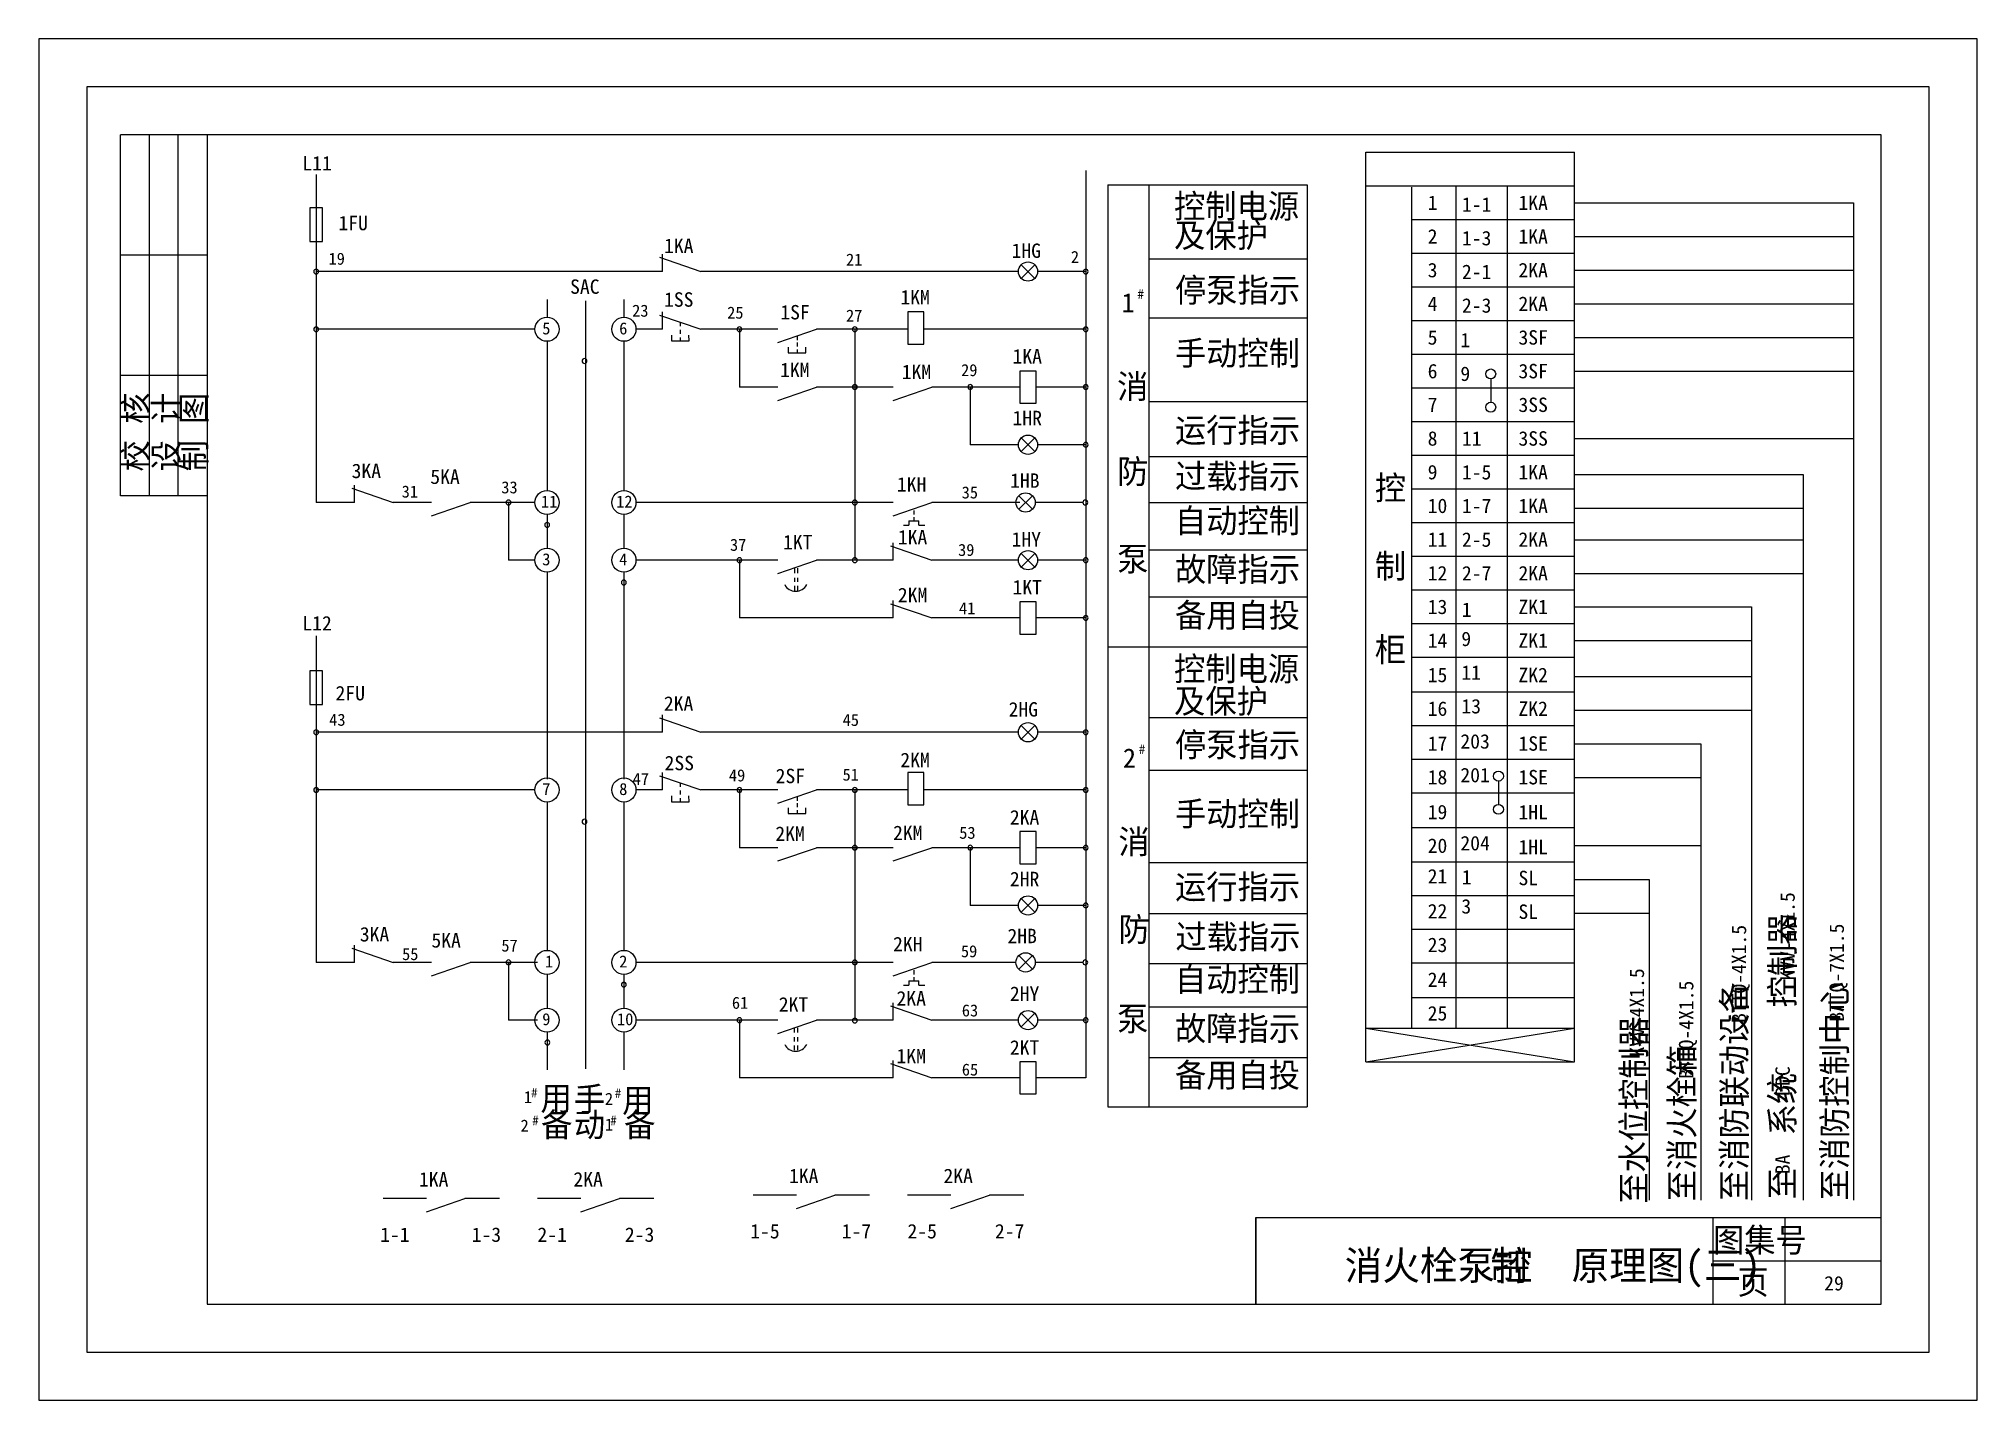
# Model space of a CAD drawing. Header units: metres. Extents: x 298 to 701, y 182 to 465.
import ezdxf

# ---------------------------------------------------------------- set-up
doc = ezdxf.new("R2010")
doc.units = ezdxf.units.M
for name, color, linetype in [('LGT1', 7, 'Continuous'), ('X2', 130, 'Continuous'), ('X4', 60, 'Continuous'), ('XX', 7, 'Continuous')]:
    doc.layers.add(name, color=color, linetype=linetype)

msp = doc.modelspace()

# ---------------------------------------------------------------- linework, layer by layer
for p, q in [((315.13, 370.34), (315.13, 445.34)), ((333.13, 445.34), (315.13, 445.34)), ((321.13, 370.34), (321.13, 445.34)), ((327.13, 370.34), (327.13, 445.34)), ((333.13, 420.34), (315.13, 420.34)), ((333.13, 395.34), (315.13, 395.34)), ((333.13, 370.34), (315.13, 370.34)), ((551.13, 220.34), (681.13, 220.34)), ((551.13, 220.34), (551.13, 202.34)), ((646.13, 220.34), (646.13, 202.34)), ((661.13, 220.34), (661.13, 202.34)), ((646.13, 211.34), (681.13, 211.34))]:
    msp.add_line(p, q)
for points in [[(298.13, 465.34), (298.13, 182.34), (701.13, 182.34), (701.13, 465.34)], [(308.13, 455.34), (308.13, 192.34), (691.13, 192.34), (691.13, 455.34)], [(333.13, 445.34), (333.13, 202.34), (681.13, 202.34), (681.13, 445.34)]]:
    msp.add_lwpolyline(points, close=True)
for points in [[(411.09, 398.36, 1), (412.09, 398.36, 1)], [(403.32, 364.29, 1), (404.32, 364.29, 1)], [(419.27, 352.32, 1), (420.27, 352.32, 1)], [(411.09, 302.61, 1), (412.09, 302.61, 1)], [(419.27, 268.73, 1), (420.27, 268.73, 1)], [(403.37, 256.69, 1), (404.37, 256.69, 1)]]:
    msp.add_lwpolyline(points, format="xyb", close=True)
for centre in [(403.79, 404.95), (419.79, 404.95), (403.79, 368.95), (419.79, 368.95), (403.79, 356.95), (419.79, 356.95), (403.79, 309.19), (419.79, 309.19), (403.79, 273.35), (419.79, 273.35), (403.79, 261.35), (419.79, 261.35)]:
    msp.add_circle(centre, 2.5)
at = {"layer": 'LGT1'}
msp.add_lwpolyline([(551.13, 202.34), (551.13, 220.34), (681.13, 220.34)], dxfattribs=at)
at = {"layer": 'X2'}
for p, q in [((355.79, 437.1), (355.79, 368.95)), ((515.79, 437.99), (515.79, 249.35)), ((427.2, 419.91), (435.79, 416.95)), ((427.79, 416.95), (427.79, 420.55)), ((427.79, 416.95), (355.79, 416.95)), ((501.79, 416.95), (435.79, 416.95)), ((485.79, 416.95), (481.79, 416.95)), ((505.21, 415.53), (502.38, 418.36)), ((502.38, 415.53), (505.21, 418.36)), ((515.79, 416.95), (505.79, 416.95)), ((427.2, 407.91), (435.79, 404.95)), ((427.79, 404.95), (427.79, 408.55)), ((401.29, 404.95), (355.79, 404.95)), ((427.79, 404.95), (422.29, 404.95)), ((431.49, 406.43), (431.49, 405.57)), ((431.49, 404.84), (431.49, 403.99)), ((431.49, 403.24), (431.49, 402.52)), ((451.79, 404.95), (435.79, 404.95)), ((443.79, 404.95), (443.79, 392.95)), ((451.79, 402.18), (459.79, 404.95)), ((455.79, 403.56), (455.79, 402.71)), ((478.81, 404.95), (459.79, 404.95)), ((467.79, 404.95), (467.79, 356.95)), ((515.79, 404.95), (482.15, 404.95)), ((515.79, 404.95), (507.94, 404.95)), ((455.79, 402.21), (455.79, 401.36)), ((455.79, 400.78), (455.79, 400.05)), ((451.79, 392.95), (443.79, 392.95)), ((451.79, 390.18), (459.79, 392.95)), ((475.79, 392.95), (459.79, 392.95)), ((475.79, 390.18), (483.79, 392.95)), ((502.12, 392.95), (483.79, 392.95)), ((491.79, 392.95), (491.79, 380.95)), ((502.12, 392.95), (497.46, 392.95)), ((515.79, 392.95), (505.46, 392.95)), ((501.79, 380.95), (491.79, 380.95)), ((501.79, 380.95), (497.79, 380.95)), ((502.38, 379.53), (505.21, 382.36)), ((505.21, 379.53), (502.38, 382.36)), ((515.79, 380.95), (505.79, 380.95)), ((363.2, 371.91), (371.79, 368.95)), ((363.79, 368.95), (363.79, 372.55)), ((363.79, 368.95), (355.79, 368.95)), ((379.79, 368.95), (371.79, 368.95)), ((379.79, 366.18), (387.79, 368.95)), ((401.29, 368.95), (387.79, 368.95)), ((395.79, 368.95), (395.79, 356.95)), ((467.79, 368.95), (422.29, 368.95)), ((475.79, 368.95), (459.79, 368.95)), ((467.79, 368.95), (467.79, 356.95)), ((475.79, 366.18), (483.79, 368.95)), ((480.07, 367.3), (480.07, 366.45)), ((502.12, 368.95), (483.79, 368.95)), ((501.29, 368.95), (491.29, 368.95)), ((501.29, 368.95), (497.29, 368.95)), ((501.88, 367.53), (504.71, 370.36)), ((504.71, 367.53), (501.88, 370.36)), ((515.29, 368.95), (505.29, 368.95)), ((477.88, 364.23), (479.03, 364.23)), ((479.03, 365.14), (479.03, 364.23)), ((479.03, 365.14), (481.1, 365.14)), ((480.07, 365.87), (480.07, 365.14)), ((481.11, 364.23), (481.1, 365.14)), ((481.11, 364.23), (482.33, 364.23)), ((475.2, 359.91), (483.79, 356.95)), ((475.79, 356.95), (475.79, 360.55)), ((401.29, 356.95), (395.79, 356.95)), ((451.79, 356.95), (422.29, 356.95)), ((443.79, 356.95), (443.79, 344.95)), ((451.79, 354.18), (459.79, 356.95)), ((455.22, 355.3), (455.22, 354.29)), ((455.88, 355.3), (455.88, 354.29)), ((475.79, 356.95), (459.79, 356.95)), ((501.79, 356.95), (483.79, 356.95)), ((501.79, 356.95), (497.79, 356.95)), ((502.38, 355.53), (505.21, 358.36)), ((505.21, 355.53), (502.38, 358.36)), ((515.79, 356.95), (505.79, 356.95)), ((455.22, 353.32), (455.22, 352.47)), ((455.22, 351.61), (455.22, 350.65)), ((455.88, 353.32), (455.88, 352.47)), ((455.88, 351.61), (455.88, 350.65)), ((475.2, 347.91), (483.79, 344.95)), ((475.79, 344.95), (475.79, 348.55)), ((475.79, 344.95), (443.79, 344.95)), ((502.12, 344.95), (483.79, 344.95)), ((502.12, 344.95), (497.46, 344.95)), ((515.79, 344.95), (505.46, 344.95)), ((355.79, 341.25), (355.79, 273.35)), ((427.2, 324.16), (435.79, 321.19)), ((427.79, 321.19), (427.79, 324.79)), ((505.21, 319.78), (502.38, 322.61)), ((502.38, 319.78), (505.21, 322.61)), ((427.79, 321.19), (355.79, 321.19)), ((501.79, 321.19), (435.79, 321.19)), ((485.79, 321.19), (481.79, 321.19)), ((515.79, 321.19), (505.79, 321.19)), ((427.2, 312.16), (435.79, 309.19)), ((427.79, 309.19), (427.79, 312.79)), ((431.49, 310.68), (431.49, 309.82)), ((401.29, 309.19), (355.79, 309.19)), ((427.79, 309.19), (422.29, 309.19)), ((431.49, 309.08), (431.49, 308.23)), ((431.49, 307.49), (431.49, 306.76)), ((451.79, 309.19), (435.79, 309.19)), ((443.79, 309.19), (443.79, 297.19)), ((451.79, 306.43), (459.79, 309.19)), ((455.79, 307.81), (455.79, 306.95)), ((455.79, 306.46), (455.79, 305.61)), ((478.81, 309.19), (459.79, 309.19)), ((467.79, 309.19), (467.79, 273.19)), ((515.79, 309.19), (482.15, 309.19)), ((515.79, 309.19), (507.94, 309.19)), ((455.79, 305.02), (455.79, 304.3)), ((451.79, 297.19), (443.79, 297.19)), ((451.79, 294.43), (459.79, 297.19)), ((475.79, 297.19), (459.79, 297.19)), ((475.79, 294.43), (483.79, 297.19)), ((502.12, 297.19), (483.79, 297.19)), ((491.79, 297.19), (491.79, 285.19)), ((502.12, 297.19), (497.46, 297.19)), ((515.79, 297.19), (505.46, 297.19)), ((502.38, 283.78), (505.21, 286.61)), ((505.21, 283.78), (502.38, 286.61)), ((501.79, 285.19), (491.79, 285.19)), ((501.79, 285.19), (497.79, 285.19)), ((515.79, 285.19), (505.79, 285.19)), ((363.2, 276.32), (371.79, 273.35)), ((363.79, 273.35), (363.79, 276.95)), ((504.71, 271.94), (501.88, 274.77)), ((501.88, 271.94), (504.71, 274.77)), ((363.79, 273.35), (355.79, 273.35)), ((363.79, 273.35), (355.79, 273.35)), ((379.79, 273.35), (371.79, 273.35)), ((379.79, 273.35), (371.79, 273.35)), ((379.79, 270.59), (387.79, 273.35)), ((401.29, 273.35), (387.79, 273.35)), ((401.79, 273.35), (387.79, 273.35)), ((395.79, 273.35), (395.79, 261.35)), ((395.79, 273.35), (395.79, 261.35)), ((467.79, 273.35), (422.29, 273.35)), ((475.79, 273.35), (459.79, 273.35)), ((467.79, 273.35), (467.79, 261.35)), ((475.79, 270.59), (483.79, 273.35)), ((480.07, 271.71), (480.07, 270.86)), ((480.07, 270.27), (480.07, 269.55)), ((501.29, 273.35), (483.79, 273.35)), ((515.29, 273.35), (505.29, 273.35)), ((477.88, 268.64), (479.03, 268.64)), ((479.03, 269.55), (481.1, 269.55)), ((479.03, 269.55), (479.03, 268.64)), ((481.11, 268.64), (481.1, 269.55)), ((481.11, 268.64), (482.33, 268.64)), ((475.2, 264.32), (483.79, 261.35)), ((475.79, 261.35), (475.79, 264.95)), ((502.38, 259.94), (505.21, 262.77)), ((505.21, 259.94), (502.38, 262.77)), ((401.29, 261.35), (395.79, 261.35)), ((401.79, 261.35), (395.79, 261.35)), ((451.79, 261.35), (422.29, 261.35)), ((443.79, 261.35), (443.79, 249.35)), ((451.79, 258.59), (459.79, 261.35)), ((455.15, 259.77), (455.15, 258.76)), ((455.89, 259.77), (455.89, 258.76)), ((475.79, 261.35), (459.79, 261.35)), ((501.79, 261.35), (483.79, 261.35)), ((501.79, 261.35), (497.79, 261.35)), ((515.79, 261.35), (505.79, 261.35)), ((455.15, 257.79), (455.15, 256.94)), ((455.15, 256.08), (455.15, 255.12)), ((455.89, 257.79), (455.89, 256.94)), ((455.89, 256.08), (455.89, 255.12)), ((475.2, 252.32), (483.79, 249.35)), ((475.79, 249.35), (475.79, 252.95)), ((475.79, 249.35), (443.79, 249.35)), ((502.12, 249.35), (483.79, 249.35)), ((502.12, 249.35), (497.46, 249.35)), ((515.79, 249.35), (505.46, 249.35)), ((378.73, 224.26), (369.72, 224.26)), ((378.73, 221.5), (386.73, 224.26)), ((393.92, 224.26), (386.73, 224.26)), ((410.84, 224.26), (401.83, 224.26)), ((410.84, 221.5), (418.84, 224.26)), ((426.02, 224.26), (418.84, 224.26)), ((455.66, 224.96), (446.65, 224.96)), ((455.66, 222.2), (463.66, 224.96)), ((470.85, 224.96), (463.66, 224.96)), ((487.77, 224.96), (478.76, 224.96)), ((487.77, 222.2), (495.77, 224.96)), ((502.95, 224.96), (495.77, 224.96))]:
    msp.add_line(p, q, dxfattribs=at)
for points in [[(354.46, 430.23), (354.46, 423.22), (357.13, 423.22), (357.13, 430.23)], [(478.81, 408.56), (478.81, 401.88), (482.15, 401.88), (482.15, 408.56)], [(502.12, 396.28), (502.12, 389.61), (505.46, 389.61), (505.46, 396.28)], [(502.12, 348.28), (502.12, 341.61), (505.46, 341.61), (505.46, 348.28)], [(354.46, 333.97), (354.46, 326.96), (357.13, 326.96), (357.13, 333.97)], [(478.81, 312.81), (478.81, 306.13), (482.15, 306.13), (482.15, 312.81)], [(502.12, 300.53), (502.12, 293.85), (505.46, 293.85), (505.46, 300.53)], [(502.12, 252.69), (502.12, 246.01), (505.46, 246.01), (505.46, 252.69)]]:
    msp.add_lwpolyline(points, close=True, dxfattribs=at)
for points in [[(355.29, 416.95, 1), (356.29, 416.95, 1)], [(515.29, 416.95, 1), (516.29, 416.95, 1)], [(355.29, 404.95, 1), (356.29, 404.95, 1)], [(443.29, 404.95, 1), (444.29, 404.95, 1)], [(467.29, 404.95, 1), (468.29, 404.95, 1)], [(515.29, 404.95, 1), (516.29, 404.95, 1)], [(467.29, 392.95, 1), (468.29, 392.95, 1)], [(491.29, 392.95, 1), (492.29, 392.95, 1)], [(515.29, 392.95, 1), (516.29, 392.95, 1)], [(515.29, 380.95, 1), (516.29, 380.95, 1)], [(395.29, 368.95, 1), (396.29, 368.95, 1)], [(467.29, 368.95, 1), (468.29, 368.95, 1)], [(515.21, 368.95, 1), (516.21, 368.95, 1)], [(443.29, 356.95, 1), (444.29, 356.95, 1)], [(467.29, 356.95, 1), (468.29, 356.95, 1)], [(515.29, 356.95, 1), (516.29, 356.95, 1)], [(515.29, 344.95, 1), (516.29, 344.95, 1)], [(355.29, 321.19, 1), (356.29, 321.19, 1)], [(515.29, 321.19, 1), (516.29, 321.19, 1)], [(355.29, 309.19, 1), (356.29, 309.19, 1)], [(443.29, 309.19, 1), (444.29, 309.19, 1)], [(467.29, 309.19, 1), (468.29, 309.19, 1)], [(515.29, 309.19, 1), (516.29, 309.19, 1)], [(467.29, 297.19, 1), (468.29, 297.19, 1)], [(491.29, 297.19, 1), (492.29, 297.19, 1)], [(515.29, 297.19, 1), (516.29, 297.19, 1)], [(515.29, 285.19, 1), (516.29, 285.19, 1)], [(395.29, 273.35, 1), (396.29, 273.35, 1)], [(467.29, 273.35, 1), (468.29, 273.35, 1)], [(515.2, 273.35, 1), (516.2, 273.35, 1)], [(443.29, 261.35, 1), (444.29, 261.35, 1)], [(467.29, 261.26, 1), (468.29, 261.26, 1)], [(515.29, 261.35, 1), (516.29, 261.35, 1)]]:
    msp.add_lwpolyline(points, format="xyb", close=True, dxfattribs=at)
for points in [[(429.66, 403.7), (429.66, 402.52), (433.32, 402.52), (433.31, 403.7)], [(453.96, 401.23), (453.96, 400.05), (457.62, 400.05), (457.61, 401.23)], [(429.66, 307.94), (429.66, 306.76), (433.32, 306.76), (433.31, 307.94)], [(453.96, 305.48), (453.96, 304.3), (457.62, 304.3), (457.61, 305.48)]]:
    msp.add_lwpolyline(points, dxfattribs=at)
for centre in [(503.79, 416.95), (503.79, 380.95), (503.29, 368.95), (503.79, 356.95), (503.79, 321.19), (503.79, 285.19), (503.29, 273.35), (503.79, 261.35)]:
    msp.add_circle(centre, 2, dxfattribs=at)
for centre in [(455.49, 353.05), (455.49, 257.45)]:
    msp.add_arc(centre, 2.56, 206.81, 333.19, dxfattribs=at)
at = {"layer": 'X4'}
for p, q in [((574.05, 252.67), (574.05, 441.77)), ((574.05, 441.77), (617.43, 441.77)), ((617.43, 252.67), (617.43, 441.77)), ((520.4, 434.95), (520.4, 243.35)), ((520.4, 434.95), (561.82, 434.95)), ((528.89, 434.95), (528.89, 243.35)), ((561.82, 434.95), (561.82, 243.35)), ((574.05, 434.77), (617.43, 434.77)), ((583.62, 259.66), (583.62, 434.47)), ((592.81, 259.66), (592.81, 434.77)), ((603.46, 259.66), (603.46, 434.77)), ((583.62, 427.77), (617.43, 427.77)), ((617.43, 431.21), (675.38, 431.21)), ((675.38, 431.21), (675.38, 223.9)), ((617.43, 424.21), (675.38, 424.21)), ((528.89, 419.57), (561.82, 419.57)), ((583.62, 420.77), (617.43, 420.77)), ((617.43, 417.21), (675.38, 417.21)), ((583.62, 413.77), (617.43, 413.77)), ((528.89, 407.36), (561.82, 407.36)), ((617.43, 410.21), (675.38, 410.21)), ((583.62, 406.77), (617.43, 406.77)), ((617.43, 403.23), (675.38, 403.23)), ((583.62, 399.77), (617.43, 399.77)), ((617.43, 396.23), (675.38, 396.23)), ((583.62, 392.77), (617.43, 392.77)), ((599.99, 394.64), (599.99, 389.79)), ((528.89, 389.94), (561.82, 389.94)), ((583.62, 385.77), (617.43, 385.77)), ((617.48, 382.27), (675.38, 382.27)), ((528.89, 378.48), (561.82, 378.48)), ((583.62, 378.77), (617.43, 378.77)), ((583.62, 371.77), (617.43, 371.77)), ((617.43, 374.77), (664.92, 374.77)), ((664.92, 374.77), (664.92, 223.9)), ((528.89, 368.94), (561.82, 368.94)), ((617.43, 367.77), (664.92, 367.77)), ((583.62, 364.77), (617.43, 364.77)), ((528.89, 359.13), (561.82, 359.13)), ((617.43, 361.21), (664.92, 361.21)), ((583.62, 357.77), (617.43, 357.77)), ((583.62, 350.77), (617.43, 350.77)), ((617.43, 354.21), (664.92, 354.21)), ((528.89, 349.31), (561.82, 349.31)), ((617.43, 347.25), (654.23, 347.25)), ((654.23, 347.25), (654.23, 223.9)), ((583.62, 343.77), (617.43, 343.77)), ((520.4, 338.95), (561.82, 338.95)), ((617.43, 340.25), (654.23, 340.25)), ((583.62, 336.77), (617.43, 336.77)), ((617.43, 332.75), (654.23, 332.75)), ((583.62, 329.61), (617.43, 329.61)), ((528.89, 324.24), (561.82, 324.24)), ((583.62, 322.61), (617.43, 322.61)), ((617.43, 325.75), (654.23, 325.75)), ((617.43, 318.76), (643.67, 318.76)), ((643.67, 318.76), (643.67, 223.9)), ((583.62, 315.61), (617.43, 315.61)), ((528.89, 313.29), (561.82, 313.29)), ((601.59, 311.04), (601.59, 306.19)), ((617.43, 311.76), (643.67, 311.76)), ((583.62, 308.61), (617.43, 308.61)), ((583.62, 301.4), (617.43, 301.4)), ((583.62, 294.25), (617.43, 294.25)), ((617.43, 297.62), (643.67, 297.62)), ((528.89, 294.14), (561.82, 294.14)), ((617.43, 290.58), (632.9, 290.58)), ((632.9, 290.58), (632.9, 223.9)), ((583.62, 287.25), (617.43, 287.25)), ((528.89, 283.5), (561.82, 283.5)), ((617.43, 283.58), (632.9, 283.58)), ((583.62, 280.25), (617.43, 280.25)), ((528.89, 273.15), (561.82, 273.15)), ((583.62, 273.25), (617.43, 273.25)), ((583.62, 266.05), (617.43, 266.05)), ((528.89, 264.11), (561.82, 264.11)), ((574.05, 259.66), (617.43, 252.67)), ((574.05, 252.67), (617.43, 259.66)), ((574.05, 259.66), (617.43, 259.66)), ((528.89, 253.6), (561.82, 253.6)), ((574.05, 252.67), (617.43, 252.67)), ((520.4, 243.35), (561.82, 243.35))]:
    msp.add_line(p, q, dxfattribs=at)
for centre in [(599.99, 395.67), (599.99, 388.76), (601.59, 312.07), (601.59, 305.16)]:
    msp.add_circle(centre, 1.03, dxfattribs=at)
at = {"layer": 'XX'}
for p, q in [((403.79, 411.17), (403.79, 407.45)), ((419.79, 411.17), (419.79, 407.45)), ((411.79, 410.9), (411.79, 251.25)), ((403.79, 402.45), (403.79, 371.45)), ((419.79, 402.45), (419.79, 371.45)), ((403.79, 366.45), (403.79, 359.45)), ((419.79, 366.45), (419.79, 359.45)), ((403.79, 354.45), (403.79, 311.45)), ((419.79, 354.45), (419.79, 311.45)), ((403.79, 306.69), (403.79, 275.85)), ((419.79, 306.69), (419.79, 275.85)), ((403.79, 270.85), (403.79, 263.85)), ((419.79, 270.85), (419.79, 263.85)), ((403.79, 258.85), (403.79, 251.05)), ((419.79, 258.85), (419.79, 251.05))]:
    msp.add_line(p, q, dxfattribs=at)

# ---------------------------------------------------------------- texts
for s, p in [('校 核', (320.67, 375.39)), ('设 计', (327.11, 375.39)), ('制 图', (332.88, 375.39))]:
    msp.add_text(s, height=5, rotation=90).set_placement(p)
for s, p in [('图集号', (646.19, 213.13)), ('页', (651.29, 204.37))]:
    msp.add_text(s, height=5).set_placement(p)
at = {"layer": 'X4'}
for s, height, p in [('L11', 3, (352.93, 437.96)), ('控制电源', 5, (534.16, 428.05)), ('1', 3, (586.88, 429.76)), ('1-1', 3, (594, 429.4)), ('1KA', 3, (605.75, 429.76)), ('1FU', 3, (360.43, 425.54)), ('及保护', 5, (534.16, 421.97)), ('1KA', 3, (428.12, 420.81)), ('2', 3, (586.88, 422.76)), ('1-3', 3, (594, 422.4)), ('1KA', 3, (605.75, 422.76)), ('19', 2.5, (358.37, 418.37)), ('21', 2.5, (465.96, 418.18)), ('1HG', 3, (500.37, 419.79)), ('2', 2.5, (512.7, 418.74)), ('SAC', 3, (408.59, 412.32)), ('停泵指示', 5, (534.34, 410.59)), ('3', 3, (586.88, 415.76)), ('2-1', 3, (594, 415.4)), ('2KA', 3, (605.75, 415.76)), ('1SS', 3, (428.12, 409.64)), ('1KM', 3, (477.26, 410.12)), ('1', 4, (523.25, 408.46)), ('#', 2, (526.54, 411.28)), ('4', 3, (586.88, 408.76)), ('2-3', 3, (594, 408.4)), ('2KA', 3, (605.75, 408.76)), ('23', 2.5, (421.49, 407.57)), ('25', 2.5, (441.24, 407.16)), ('1SF', 3, (452.3, 407)), ('27', 2.5, (465.96, 406.54)), ('5', 2.5, (402.8, 403.89)), ('6', 2.5, (418.8, 403.89)), ('手动控制', 5, (534.34, 397.49)), ('5', 3, (586.88, 401.76)), ('1', 3, (593.68, 401.21)), ('3SF', 3, (605.75, 401.76)), ('1KA', 3, (500.57, 397.84)), ('1KM', 3, (452.25, 395)), ('1KM', 3, (477.54, 394.6)), ('29', 2.5, (489.88, 395.21)), ('消', 5, (522.32, 390.57)), ('6', 3, (586.88, 394.76)), ('9', 3, (593.68, 394.21)), ('3SF', 3, (605.75, 394.76)), ('1HR', 3, (500.57, 385.01)), ('运行指示', 5, (534.34, 381.46)), ('7', 3, (586.88, 387.76)), ('3SS', 3, (605.75, 387.76)), ('8', 3, (586.88, 380.76)), ('11', 3, (594, 380.74)), ('3SS', 3, (605.75, 380.76)), ('3KA', 3, (363.17, 374.02)), ('5KA', 3, (379.53, 372.81)), ('1HB', 3, (500.07, 372)), ('防', 5, (522.32, 372.9)), ('过载指示', 5, (534.34, 371.92)), ('控', 5, (575.91, 369.5)), ('9', 3, (586.88, 373.76)), ('1-5', 3, (594, 373.74)), ('1KA', 3, (605.75, 373.76)), ('31', 2.5, (373.57, 369.97)), ('33', 2.5, (394.28, 370.85)), ('1KH', 3, (476.53, 371.21)), ('35', 2.5, (490, 369.79)), ('11', 2.5, (402.55, 367.89)), ('12', 2.5, (418.17, 367.89)), ('自动控制', 5, (534.34, 362.66)), ('10', 3, (586.88, 366.76)), ('1-7', 3, (594, 366.74)), ('1KA', 3, (605.75, 366.76)), ('1KA', 3, (476.73, 360.22)), ('1HY', 3, (500.37, 359.79)), ('2-5', 3, (594, 359.74)), ('2KA', 3, (605.75, 359.76)), ('37', 2.5, (441.83, 358.9)), ('1KT', 3, (452.85, 359.21)), ('39', 2.5, (489.25, 357.84)), ('泵', 5, (522.32, 354.7)), ('制', 5, (575.91, 353.21)), ('11', 3, (586.88, 359.76)), ('3', 2.5, (402.8, 355.89)), ('4', 2.5, (418.8, 355.89)), ('故障指示', 5, (534.34, 352.57)), ('12', 3, (586.88, 352.76)), ('2-7', 3, (594, 352.74)), ('2KA', 3, (605.75, 352.76)), ('2KM', 3, (476.73, 348.22)), ('1KT', 3, (500.57, 349.84)), ('41', 2.5, (489.44, 345.7)), ('备用自投', 5, (534.34, 343.02)), ('13', 3, (586.88, 345.76)), ('1', 3, (593.96, 345.16)), ('ZK1', 3, (605.75, 345.76)), ('L12', 3, (352.93, 342.35)), ('柜', 5, (575.91, 335.86)), ('14', 3, (586.88, 338.76)), ('9', 3, (593.88, 339.1)), ('ZK1', 3, (605.75, 338.76)), ('控制电源', 5, (534.16, 331.88)), ('15', 3, (586.88, 331.6)), ('11', 3, (593.88, 332.1)), ('ZK2', 3, (605.75, 331.6)), ('2FU', 3, (359.82, 327.82)), ('及保护', 5, (534.16, 325.16)), ('2KA', 3, (428.09, 325.66)), ('2HG', 3, (499.76, 324.45)), ('16', 3, (586.88, 324.6)), ('13', 3, (593.88, 325.1)), ('ZK2', 3, (605.75, 324.6)), ('43', 2.5, (358.51, 322.54)), ('45', 2.5, (465.25, 322.51)), ('#', 2, (526.82, 316.65)), ('停泵指示', 5, (534.34, 316.1)), ('17', 3, (586.88, 317.35)), ('203', 3, (593.68, 317.79)), ('1SE', 3, (605.75, 317.35)), ('2SS', 3, (428.23, 313.29)), ('2KM', 3, (477.25, 313.93)), ('2', 4, (523.52, 313.82)), ('7', 2.5, (402.8, 308.14)), ('8', 2.5, (418.8, 308.14)), ('47', 2.5, (421.6, 310.24)), ('49', 2.5, (441.61, 310.97)), ('2SF', 3, (451.32, 310.6)), ('51', 2.5, (465.23, 311.13)), ('18', 3, (586.88, 310.35)), ('201', 3, (593.68, 310.79)), ('1SE', 3, (605.75, 310.35)), ('手动控制', 5, (534.34, 301.73)), ('2KA', 3, (500.02, 302.01)), ('19', 3, (586.88, 303.11)), ('1HL', 3, (605.75, 303.08)), ('2KM', 3, (451.26, 298.6)), ('2KM', 3, (475.74, 298.78)), ('53', 2.5, (489.49, 299.05)), ('消', 5, (522.59, 295.93)), ('20', 3, (586.88, 296.11)), ('204', 3, (593.68, 296.64)), ('1HL', 3, (605.75, 295.83)), ('2HR', 3, (500.02, 289.18)), ('运行指示', 5, (534.34, 286.56)), ('21', 3, (586.88, 289.75)), ('1', 3, (593.96, 289.56)), ('SL', 3, (605.75, 289.39)), ('3', 3, (593.88, 283.5)), ('防', 5, (522.59, 277.73)), ('22', 3, (586.88, 282.5)), ('SL', 3, (605.75, 282.39)), ('3KA', 3, (364.87, 277.7)), ('5KA', 3, (379.76, 276.44)), ('2KH', 3, (475.74, 275.66)), ('2HB', 3, (499.52, 277.34)), ('过载指示', 5, (534.42, 276.19)), ('23', 3, (586.88, 275.5)), ('55', 2.5, (373.66, 273.83)), ('57', 2.5, (394.3, 275.61)), ('1', 2.5, (403.37, 272.29)), ('2', 2.5, (418.8, 272.29)), ('59', 2.5, (489.84, 274.42)), ('自动控制', 5, (534.34, 267.35)), ('24', 3, (586.88, 268.27)), ('61', 2.5, (442.23, 263.71)), ('2KT', 3, (451.98, 263.12)), ('2KA', 3, (476.45, 264.38)), ('2HY', 3, (500.02, 265.34)), ('9', 2.5, (402.8, 260.29)), ('10', 2.5, (418.34, 260.29)), ('63', 2.5, (490.03, 262.12)), ('泵', 5, (522.32, 259.11)), ('故障指示', 5, (534.34, 257.13)), ('25', 3, (586.88, 261.27)), ('1KM', 3, (476.45, 252.38)), ('2KT', 3, (500.02, 254.17)), ('65', 2.5, (490.03, 249.82)), ('备用自投', 5, (534.34, 247.43)), ('1 ', 2.5, (398.98, 244.1)), ('#', 2, (400.48, 245.3)), ('用', 5, (402.43, 242.59)), ('手', 5, (409.38, 242.45)), ('2 ', 2.5, (415.83, 243.74)), ('#', 2, (417.88, 245.16)), ('用', 5, (419.42, 242.17)), ('备', 5, (402.57, 237.1)), ('动', 5, (409.38, 237.1)), ('备', 5, (419.83, 237.1)), ('2 ', 2.5, (398.29, 238.17)), ('#', 2, (400.71, 239.49)), ('1 ', 2.5, (415.83, 238.39)), ('#', 2, (416.93, 239.49)), ('1KA', 3, (377.17, 226.76)), ('2KA', 3, (409.28, 226.76)), ('1KA', 3, (454.1, 227.47)), ('2KA', 3, (486.21, 227.47)), ('1-1', 3, (369.11, 215.26)), ('1-3', 3, (388.13, 215.26)), ('2-1', 3, (401.8, 215.26)), ('2-3', 3, (419.98, 215.26)), ('1-5', 3, (446.04, 215.97)), ('1-7', 3, (465.06, 215.97)), ('2-5', 3, (478.73, 215.97)), ('2-7', 3, (496.91, 215.97)), ('消火栓泵控  原理图(三)', 6, (569.66, 207.37)), ('制', 6, (599.87, 207.29)), ('29', 3, (669.31, 205.15))]:
    msp.add_text(s, height=height, dxfattribs=at).set_placement(p)
for s, height, p in [('KVV-4X1.5', 3, (663.19, 269.58)), ('至  系统    控制器 ', 5, (663.11, 224.1)), ('BTTQ-4X1.5', 3, (653.09, 260.74)), ('BTTQ-7X1.5', 3, (673.42, 261)), ('KVV-4X1.5', 3, (631.86, 253.76)), ('BTTQ-4X1.5', 3, (642.12, 249.14)), ('至消防联动设备', 5, (653.11, 223.72)), ('至消防控制中心 ', 5, (673.99, 223.85)), ('至水位控制器 ', 5, (632.25, 223.17)), ('至消火栓箱 ', 5, (642.25, 223.69)), ('BA      DDC', 3, (662.17, 229.31))]:
    msp.add_text(s, height=height, rotation=90, dxfattribs=at).set_placement(p)

doc.saveas('drawing.dxf')
